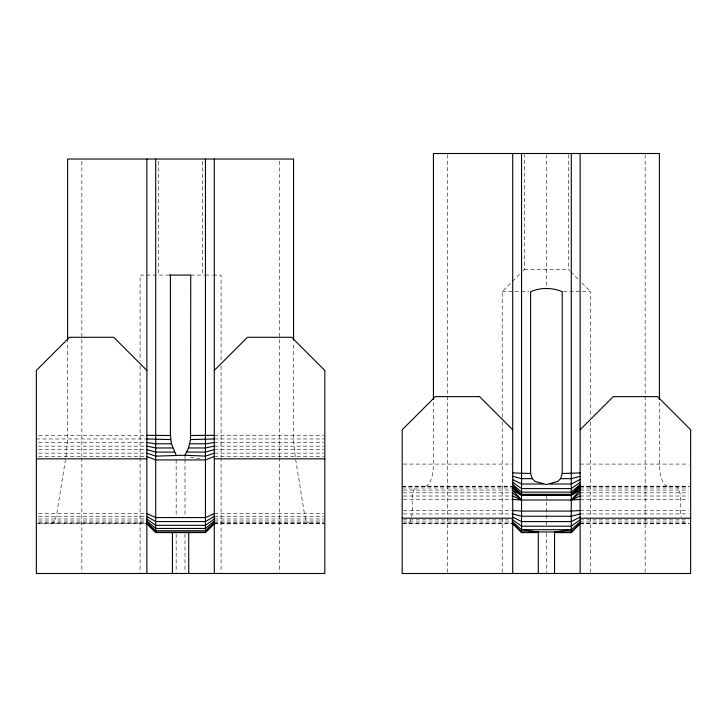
<?xml version="1.0" encoding="UTF-8"?>
<svg xmlns="http://www.w3.org/2000/svg" width="727" height="727" viewBox="0 0 727 727"><rect width="100%" height="100%" fill="white"/><g stroke="black" fill="none" stroke-linecap="round" stroke-linejoin="round"><path stroke-width="0.55" stroke-dasharray="3.63 2.73" d="M411.609 517.124C413.954 507.182 409.283 495.305 415.88 486.636L417.144 486.181M410.828 519.878L409.819 521.986L407.374 523.758M502.212 417.298L502.212 291.663L511.681 282.185M512.471 281.394L519.578 274.288M522.731 271.135L524.312 269.553L524.312 154.633M425.286 486.181L427.394 485.427C432.783 479.856 433.038 471.387 433.428 464.08L433.428 401.731M51.054 523.758C55.279 522.649 55.888 517.233 56.761 513.635L65.957 456.52L67.411 442.579L67.593 341.354M524.312 269.553L568.523 269.553L570.104 271.135M169.3 275.079L140.084 275.079L140.084 361.319M190.747 275.079L204.232 275.079M205.35 275.079L212.093 275.079M213.22 275.079L221.081 275.079L221.081 361.319M502.212 291.663L528.511 291.663M563.28 291.663L590.624 291.663L590.624 417.298M38.604 435.337L146.872 435.337M214.292 435.337L323.688 435.337M36.35 438.972L146.872 438.972M214.292 438.972L324.815 438.972M38.604 442.579L146.872 442.579M214.292 442.579L323.688 442.579M38.604 446.16L146.872 446.16M214.292 446.16L323.688 446.16M38.604 449.686L146.872 449.686M214.292 449.686L323.688 449.686M38.604 453.148L146.872 453.148M214.292 453.148L323.688 453.148M38.604 456.52L146.872 456.52M214.292 456.52L323.688 456.52M403.312 464.08L512.708 464.08M580.128 464.08L688.396 464.08M402.185 486.181L512.708 486.181M580.128 486.181L688.396 486.181M402.185 486.636L512.708 486.636M580.128 486.636L690.65 486.636M402.185 487.962L512.708 487.962M580.128 487.962L688.396 487.962M403.312 490.062L512.708 490.062M580.128 490.062L688.396 490.062M403.312 492.815L512.708 492.815M580.128 492.815L688.396 492.815M403.312 496.014L512.708 496.014M580.128 496.014L688.396 496.014M403.312 499.44L512.708 499.44M580.128 499.44L688.396 499.44M403.312 510.499L512.708 510.499M580.128 510.499L688.396 510.499M38.604 513.635L146.872 513.635M214.292 513.635L323.688 513.635M403.312 513.925L512.708 513.925M580.128 513.925L688.396 513.925M38.604 516.479L146.872 516.479M214.292 516.479L323.688 516.479M38.604 518.969L146.872 518.969M214.292 518.969L323.688 518.969M403.312 519.878L512.708 519.878M580.128 519.878L688.396 519.878M38.604 521.005L146.872 521.005M214.292 521.005L323.688 521.005M403.312 521.986L512.708 521.986M580.128 521.986L688.396 521.986M38.604 522.513L146.872 522.513M214.292 522.513L323.688 522.513M403.312 523.304L512.708 523.304M580.128 523.304L688.396 523.304M38.604 523.449L146.872 523.449M214.292 523.449L323.688 523.449M36.35 523.758L146.872 523.758M214.292 523.758L324.815 523.758M402.185 523.758L512.708 523.758M580.128 523.758L690.65 523.758M190.31 457.065L200.043 458.901M310.111 523.758C305.885 522.649 305.276 517.233 304.404 513.635L295.207 456.52L293.753 442.579L293.572 342.481M675.692 486.181L676.955 486.636C683.553 495.305 678.882 507.182 681.226 517.124M667.55 486.181L665.441 485.427C660.043 479.856 659.798 471.387 659.407 464.08L659.407 400.604M685.452 523.758L684.189 523.304L681.999 519.878M570.886 271.925L578.783 279.822M581.945 282.976L590.624 291.663M645.158 154.642L645.158 516.743M645.158 517.878L645.158 572.358M590.624 421.824L590.624 516.897M590.624 518.033L590.624 572.367M568.523 154.633L568.523 269.553M546.413 154.633L546.413 287.238M546.413 495.814L546.413 525.085M546.413 532.964L546.413 572.367M502.212 421.824L502.212 516.897M502.212 518.033L502.212 572.367M447.668 154.642L447.668 516.743M447.668 517.878L447.668 572.358M279.332 161.303L279.332 456.538M279.332 457.674L279.332 572.358M221.081 365.854L221.081 456.629M221.081 457.765L221.081 572.358M202.688 161.285L202.688 275.079M185.003 455.229L185.003 458.61M185.003 459.737L185.003 516.052M185.003 534.072L185.003 572.367M176.161 459.737L176.161 516.052M176.161 534.072L176.161 572.367M158.477 161.285L158.477 275.079M140.084 365.854L140.084 456.629M140.084 457.765L140.084 572.358M81.842 161.303L81.842 456.538M81.842 457.674L81.842 572.358"/><path stroke-width="1.09" d="M146.872 453.148L155.714 456.129L185.003 455.229L188.493 447.968L190.501 439.581L190.747 275.079L169.527 275.079M560.59 478.657L562.225 473.495L562.225 291.663C552.302 287.447 540.524 287.447 530.61 291.663L530.61 473.495L532.246 478.657L534.972 481.383L546.413 484.555L557.854 481.383L560.59 478.657L571.286 478.657L580.128 476.349M580.128 496.014L571.286 500.022L580.128 490.062L571.286 495.251L521.55 495.251L512.708 490.062L521.55 500.022L571.286 500.022L580.128 499.44M580.128 487.962L571.286 495.251L580.128 486.181L571.286 495.023L521.55 495.023L512.708 486.181L521.55 495.251L512.708 487.962M214.292 370.434L247.453 337.283L291.663 337.283L324.815 370.434L324.815 573.494L36.35 573.494L36.35 370.434L69.51 337.283L113.721 337.283L146.872 370.434M146.872 523.758L155.714 532.6L205.45 532.6L214.292 523.758M580.128 429.775L613.279 396.624L657.49 396.624L690.65 429.775L690.65 573.494L402.185 573.494L402.185 429.775L435.337 396.624L479.547 396.624L512.708 429.775M512.708 523.304L521.55 531.919L554.556 531.973L556.309 532.6L571.286 532.6L580.128 523.758M214.292 523.449L205.45 532.164L155.714 532.164L146.872 523.449M580.128 485.727L571.286 494.342L521.55 494.342L512.708 485.727M571.286 495.251L580.128 486.636M580.128 523.304L571.286 531.919L554.556 531.973L554.556 573.494M214.292 522.513L205.45 530.746L155.714 530.746L146.872 522.513M580.128 484.4L571.286 492.124L521.55 492.124L512.708 484.4M554.556 531.973L571.286 529.701L580.128 521.986M214.292 521.005L205.45 528.438L155.714 528.438L146.872 521.005M571.286 500.022L580.128 492.815M214.292 518.969L205.45 525.33L155.714 525.33L146.872 518.969M580.128 482.301L571.286 488.599L521.55 488.599L512.708 482.301M580.128 519.878L571.286 526.184L521.55 526.184L512.708 519.878M214.292 516.479L205.45 521.532L155.714 521.532L146.872 516.479M580.128 479.547L571.286 484.009L549.612 484.009M580.128 517.124L571.286 521.586L521.55 521.586L512.708 517.124M214.292 513.635L205.45 517.569L155.714 517.569L146.872 513.635M214.292 456.52L205.45 459.927L155.714 459.927L146.872 456.52M538.28 573.494L538.28 531.973L536.526 532.6L521.55 532.6L512.708 523.758M214.292 453.148L205.45 456.129L185.003 455.229M214.292 449.686L205.45 452.085L186.739 452.085M580.128 513.925L571.286 516.234L521.55 516.234L512.708 513.925M214.292 446.16L205.45 447.968L188.493 447.968M214.292 442.579L205.45 443.797L189.747 443.797M214.292 438.972L190.501 439.581M580.128 472.923L562.225 473.495M580.128 510.499L571.286 511.072L521.55 511.072L512.708 510.499M214.292 435.337L190.747 435.491M176.161 455.229L171.418 443.797L170.418 435.491L146.872 435.337M170.663 439.581L146.872 438.972M171.418 443.797L155.714 443.797L146.872 442.579M172.672 447.968L155.714 447.968L146.872 446.16M174.425 452.085L155.714 452.085L146.872 449.686M36.35 458.855L146.872 458.855M214.292 458.855L324.815 458.855M530.61 473.495L512.708 472.923M532.246 478.657L521.55 478.657L512.708 476.349M543.223 484.009L521.55 484.009L512.708 479.547M402.185 518.197L512.708 518.197M580.128 518.197L690.65 518.197M512.708 521.986L521.55 529.701L571.286 529.701M512.708 499.44L521.55 500.022L512.708 492.815M521.55 529.701L538.28 531.973M512.708 496.014L521.55 500.022M512.708 486.636L521.55 495.251M659.407 399.468L659.407 153.506L433.428 153.506L433.428 399.468M580.128 153.506L580.128 573.494M571.286 153.506L571.286 532.6M521.55 153.506L521.55 532.6M512.708 153.506L512.708 573.494M293.572 340.218L293.572 159.031L67.593 159.031L67.593 340.218M214.292 159.031L214.292 573.494M205.45 159.031L205.45 532.6M188.72 532.6L188.72 573.494M172.444 532.6L172.444 573.494M170.418 275.079L170.418 435.491M155.714 159.031L155.714 532.6M146.872 159.031L146.872 573.494"/></g></svg>
